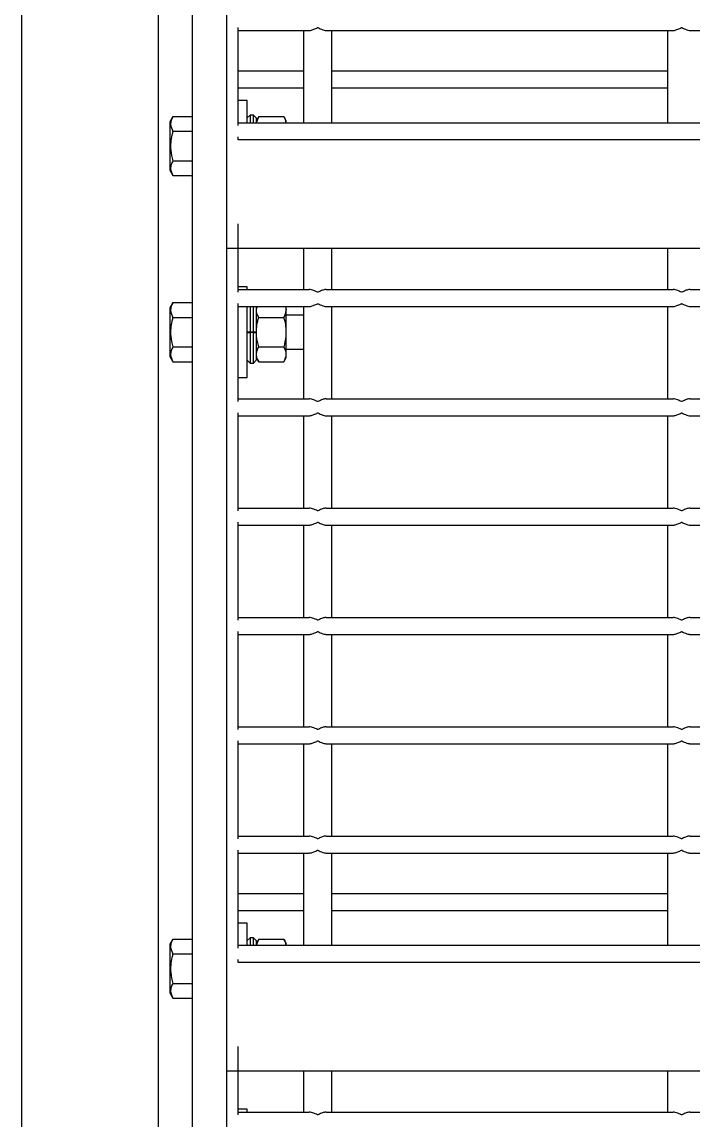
# Model space of a CAD drawing. Header units: millimetres. Extents: x 1293 to 41893, y 1011 to 26911.
# Drawn here: x 13086.5 to 13211.4, y 11937.6 to 12142.1 of the extents above; entities that cross this region are included whole.
import ezdxf

# ---------------------------------------------------------------- set-up
doc = ezdxf.new("R2010")
doc.units = ezdxf.units.MM
doc.header["$LTSCALE"] = 50

msp = doc.modelspace()

# ---------------------------------------------------------------- linework, layer by layer
at = {"color": 7, "linetype": 'Continuous', "lineweight": 25}
for p, q in [((13118.2601497, 11156.0549012), (13118.2601497, 13206.5065398)), ((13124.6101497, 11156.0549012), (13124.6101497, 13206.5065398)), ((13086.5101497, 11155.9260983), (13086.5101497, 13202.969236)), ((13111.9101497, 11155.9260983), (13111.9101497, 13202.969236)), ((13126.7301497, 12122.7773747), (13126.7301497, 12141.020708)), ((13126.7301497, 12140.4915414), (13139.9593163, 12140.4915414)), ((13138.900983, 12140.4915414), (13138.900983, 12123.3065414)), ((13143.1343163, 12140.4915414), (13207.6926497, 12140.4915414)), ((13144.1926497, 12123.3065414), (13144.1926497, 12140.4915414)), ((13206.6343163, 12140.4915414), (13206.6343163, 12123.3065414)), ((13210.8676497, 12140.4915414), (13275.425983, 12140.4915414)), ((13126.7301497, 12132.9776527), (13138.900983, 12132.9776527)), ((13144.1926497, 12132.9776527), (13206.6343163, 12132.9776527)), ((13126.7301497, 12129.8026527), (13138.900983, 12129.8026527)), ((13144.1926497, 12129.8026527), (13206.6343163, 12129.8026527)), ((13128.4201497, 12127.4398747), (13126.7301497, 12127.4398747)), ((13128.4201497, 12123.3065414), (13128.4201497, 12127.4398747)), ((13114.5938513, 12124.4724694), (13114.0268163, 12123.490336)), ((13114.5938513, 12124.4724694), (13118.2601497, 12124.4724694)), ((13128.9493163, 12124.7265414), (13128.4201497, 12124.1973747)), ((13129.5843163, 12124.7265414), (13128.9493163, 12124.7265414)), ((13128.9493163, 12124.7265414), (13128.9493163, 12123.3065414)), ((13130.113483, 12124.1973747), (13129.5843163, 12124.7265414)), ((13129.5843163, 12123.3065414), (13129.5843163, 12124.7265414)), ((13130.5660802, 12124.4765414), (13130.113483, 12123.69262)), ((13130.1780255, 12123.3065414), (13130.5660802, 12124.4765414)), ((13130.5660802, 12124.4765414), (13135.2171358, 12124.4765414)), ((13135.669733, 12123.69262), (13135.2171358, 12124.4765414)), ((13114.0268163, 12123.490336), (13114.0268163, 12114.4560801)), ((13126.7301497, 12123.3065414), (13630.4968163, 12123.3065414)), ((13130.113483, 12124.1973747), (13130.113483, 12123.3065414)), ((13135.669733, 12123.3065414), (13135.669733, 12123.69262)), ((13114.5938513, 12121.7228387), (13118.2601497, 12121.7228387)), ((13126.7301497, 12120.1315414), (13126.7301497, 12120.660708)), ((13630.4968163, 12120.1315414), (13126.7301497, 12120.1315414)), ((13114.5938513, 12116.2235774), (13118.2601497, 12116.2235774)), ((13114.0268163, 12114.4560801), (13114.5938513, 12113.4739467)), ((13114.5938513, 12113.4739467), (13118.2601497, 12113.4739467)), ((13126.7301497, 12091.7284861), (13126.7301497, 12104.4745414)), ((13124.6101497, 12099.9198747), (13632.6168163, 12099.9198747)), ((13138.900983, 12099.9198747), (13138.900983, 12092.2576527)), ((13144.1926497, 12092.2576527), (13144.1926497, 12099.9198747)), ((13206.6343163, 12099.9198747), (13206.6343163, 12092.2576527)), ((13128.4201497, 12092.7643194), (13126.7301497, 12092.7643194)), ((13126.7301497, 12092.2576527), (13139.9593163, 12092.2576527)), ((13128.4201497, 12092.2576527), (13128.4201497, 12092.7643194)), ((13143.1343163, 12092.2576527), (13207.6926497, 12092.2576527)), ((13210.8676497, 12092.2576527), (13275.425983, 12092.2576527)), ((13114.5938513, 12089.7969141), (13114.0268163, 12088.8147807)), ((13114.5938513, 12089.7969141), (13118.2601497, 12089.7969141)), ((13126.7301497, 12071.3684861), (13126.7301497, 12089.6118194)), ((13114.0268163, 12088.8147807), (13114.0268163, 12079.7805248)), ((13126.7301497, 12089.0826527), (13139.9593163, 12089.0826527)), ((13128.4201497, 12075.8309861), (13128.4201497, 12089.0826527)), ((13128.9493163, 12089.0826527), (13128.9493163, 12084.2976527)), ((13129.5843163, 12084.2976527), (13129.5843163, 12089.0826527)), ((13130.1513503, 12089.0826527), (13130.113483, 12089.0170647)), ((13130.113483, 12089.0826527), (13130.113483, 12084.2976527)), ((13135.669733, 12089.0170647), (13135.6318657, 12089.0826527)), ((13135.669733, 12079.5782408), (13135.669733, 12089.0170647)), ((13138.900983, 12087.4726527), (13135.669733, 12087.4726527)), ((13138.900983, 12089.0826527), (13138.900983, 12071.8976527)), ((13143.1343163, 12089.0826527), (13207.6926497, 12089.0826527)), ((13144.1926497, 12071.8976527), (13144.1926497, 12089.0826527)), ((13206.6343163, 12089.0826527), (13206.6343163, 12071.8976527)), ((13210.8676497, 12089.0826527), (13275.425983, 12089.0826527)), ((13114.5938513, 12087.0472834), (13118.2601497, 12087.0472834)), ((13130.562557, 12087.0432204), (13135.220659, 12087.0432204)), ((13130.113483, 12084.2976527), (13128.4201497, 12084.2976527)), ((13128.9493163, 12084.2715635), (13128.4201497, 12084.2673968)), ((13128.4201497, 12084.2565176), (13128.9493163, 12084.2523509)), ((13128.9493163, 12084.2715635), (13129.5843163, 12084.2715635)), ((13128.9493163, 12084.2523509), (13128.9493163, 12078.5443194)), ((13129.5843163, 12084.2523509), (13128.9493163, 12084.2523509)), ((13130.113483, 12084.2673968), (13129.5843163, 12084.2715635)), ((13129.5843163, 12084.2523509), (13130.113483, 12084.2565176)), ((13129.5843163, 12078.5443194), (13129.5843163, 12084.2523509)), ((13130.113483, 12084.260492), (13130.113483, 12079.0734861)), ((13114.5938513, 12081.5480221), (13118.2601497, 12081.5480221)), ((13130.562557, 12081.5520851), (13135.220659, 12081.5520851)), ((13114.0268163, 12079.7805248), (13114.5938513, 12078.7983914)), ((13130.113483, 12079.5782408), (13130.5660802, 12078.7943194)), ((13135.2171358, 12078.7943194), (13135.669733, 12079.5782408)), ((13135.669733, 12081.1226527), (13138.900983, 12081.1226527)), ((13114.5938513, 12078.7983914), (13118.2601497, 12078.7983914)), ((13128.4201497, 12079.0734861), (13128.9493163, 12078.5443194)), ((13128.9493163, 12078.5443194), (13129.5843163, 12078.5443194)), ((13129.5843163, 12078.5443194), (13130.113483, 12079.0734861)), ((13130.5660802, 12078.7943194), (13135.2171358, 12078.7943194)), ((13126.7301497, 12075.8309861), (13128.4201497, 12075.8309861)), ((13126.7301497, 12071.8976527), (13139.9593163, 12071.8976527)), ((13143.1343163, 12071.8976527), (13207.6926497, 12071.8976527)), ((13210.8676497, 12071.8976527), (13275.425983, 12071.8976527)), ((13126.7301497, 12051.0084861), (13126.7301497, 12069.2518194)), ((13126.7301497, 12068.7226527), (13139.9593163, 12068.7226527)), ((13138.900983, 12068.7226527), (13138.900983, 12051.5376527)), ((13143.1343163, 12068.7226527), (13207.6926497, 12068.7226527)), ((13144.1926497, 12051.5376527), (13144.1926497, 12068.7226527)), ((13206.6343163, 12068.7226527), (13206.6343163, 12051.5376527)), ((13210.8676497, 12068.7226527), (13275.425983, 12068.7226527)), ((13126.7301497, 12051.5376527), (13139.9593163, 12051.5376527)), ((13143.1343163, 12051.5376527), (13207.6926497, 12051.5376527)), ((13210.8676497, 12051.5376527), (13275.425983, 12051.5376527)), ((13126.7301497, 12030.6484861), (13126.7301497, 12048.8918194)), ((13126.7301497, 12048.3626527), (13139.9593163, 12048.3626527)), ((13138.900983, 12048.3626527), (13138.900983, 12031.1776527)), ((13143.1343163, 12048.3626527), (13207.6926497, 12048.3626527)), ((13144.1926497, 12031.1776527), (13144.1926497, 12048.3626527)), ((13206.6343163, 12048.3626527), (13206.6343163, 12031.1776527)), ((13210.8676497, 12048.3626527), (13275.425983, 12048.3626527)), ((13126.7301497, 12031.1776527), (13139.9593163, 12031.1776527)), ((13143.1343163, 12031.1776527), (13207.6926497, 12031.1776527)), ((13210.8676497, 12031.1776527), (13275.425983, 12031.1776527)), ((13126.7301497, 12010.2884861), (13126.7301497, 12028.5318194)), ((13126.7301497, 12028.0026527), (13139.9593163, 12028.0026527)), ((13138.900983, 12028.0026527), (13138.900983, 12010.8176527)), ((13143.1343163, 12028.0026527), (13207.6926497, 12028.0026527)), ((13144.1926497, 12010.8176527), (13144.1926497, 12028.0026527)), ((13206.6343163, 12028.0026527), (13206.6343163, 12010.8176527)), ((13210.8676497, 12028.0026527), (13275.425983, 12028.0026527)), ((13126.7301497, 12010.8176527), (13139.9593163, 12010.8176527)), ((13143.1343163, 12010.8176527), (13207.6926497, 12010.8176527)), ((13210.8676497, 12010.8176527), (13275.425983, 12010.8176527)), ((13126.7301497, 11989.9284861), (13126.7301497, 12008.1718194)), ((13126.7301497, 12007.6426527), (13139.9593163, 12007.6426527)), ((13138.900983, 12007.6426527), (13138.900983, 11990.4576527)), ((13143.1343163, 12007.6426527), (13207.6926497, 12007.6426527)), ((13144.1926497, 11990.4576527), (13144.1926497, 12007.6426527)), ((13206.6343163, 12007.6426527), (13206.6343163, 11990.4576527)), ((13210.8676497, 12007.6426527), (13275.425983, 12007.6426527)), ((13126.7301497, 11990.4576527), (13139.9593163, 11990.4576527)), ((13143.1343163, 11990.4576527), (13207.6926497, 11990.4576527)), ((13210.8676497, 11990.4576527), (13275.425983, 11990.4576527)), ((13126.7301497, 11969.5684861), (13126.7301497, 11987.8118194)), ((13126.7301497, 11987.2826527), (13139.9593163, 11987.2826527)), ((13138.900983, 11987.2826527), (13138.900983, 11970.0976527)), ((13143.1343163, 11987.2826527), (13207.6926497, 11987.2826527)), ((13144.1926497, 11970.0976527), (13144.1926497, 11987.2826527)), ((13206.6343163, 11987.2826527), (13206.6343163, 11970.0976527)), ((13210.8676497, 11987.2826527), (13275.425983, 11987.2826527)), ((13126.7301497, 11979.7687641), (13138.900983, 11979.7687641)), ((13144.1926497, 11979.7687641), (13206.6343163, 11979.7687641)), ((13126.7301497, 11976.5937641), (13138.900983, 11976.5937641)), ((13144.1926497, 11976.5937641), (13206.6343163, 11976.5937641)), ((13128.4201497, 11974.2309861), (13126.7301497, 11974.2309861)), ((13128.4201497, 11970.0976527), (13128.4201497, 11974.2309861)), ((13114.5938513, 11971.2635807), (13114.0268163, 11970.2814474)), ((13114.5938513, 11971.2635807), (13118.2601497, 11971.2635807)), ((13128.9493163, 11971.5176527), (13128.4201497, 11970.9884861)), ((13129.5843163, 11971.5176527), (13128.9493163, 11971.5176527)), ((13128.9493163, 11971.5176527), (13128.9493163, 11970.0976527)), ((13130.113483, 11970.9884861), (13129.5843163, 11971.5176527)), ((13129.5843163, 11970.0976527), (13129.5843163, 11971.5176527)), ((13130.5660802, 11971.2676527), (13130.113483, 11970.4837314)), ((13130.113483, 11970.9884861), (13130.113483, 11970.0976527)), ((13130.1780255, 11970.0976527), (13130.5660802, 11971.2676527)), ((13130.5660802, 11971.2676527), (13135.2171358, 11971.2676527)), ((13135.669733, 11970.4837314), (13135.2171358, 11971.2676527)), ((13114.0268163, 11970.2814474), (13114.0268163, 11961.2471914)), ((13126.7301497, 11970.0976527), (13630.4968163, 11970.0976527)), ((13135.669733, 11970.0976527), (13135.669733, 11970.4837314)), ((13114.5938513, 11968.5139501), (13118.2601497, 11968.5139501)), ((13126.7301497, 11966.9226527), (13126.7301497, 11967.4518194)), ((13630.4968163, 11966.9226527), (13126.7301497, 11966.9226527)), ((13114.5938513, 11963.0146888), (13118.2601497, 11963.0146888)), ((13114.0268163, 11961.2471914), (13114.5938513, 11960.2650581)), ((13114.5938513, 11960.2650581), (13118.2601497, 11960.2650581)), ((13126.7301497, 11938.5195975), (13126.7301497, 11951.2656527)), ((13124.6101497, 11946.7109861), (13632.6168163, 11946.7109861)), ((13138.900983, 11946.7109861), (13138.900983, 11939.0487641)), ((13144.1926497, 11939.0487641), (13144.1926497, 11946.7109861)), ((13206.6343163, 11946.7109861), (13206.6343163, 11939.0487641)), ((13128.4201497, 11939.5554308), (13126.7301497, 11939.5554308)), ((13126.7301497, 11939.0487641), (13139.9593163, 11939.0487641)), ((13128.4201497, 11939.0487641), (13128.4201497, 11939.5554308)), ((13143.1343163, 11939.0487641), (13207.6926497, 11939.0487641)), ((13210.8676497, 11939.0487641), (13275.425983, 11939.0487641))]:
    msp.add_line(p, q, dxfattribs=at)
for points, knots in [([(13139.9593163, 12140.4915414), (13140.0438516, 12140.4981028), (13140.3210863, 12140.5196211), (13140.8561457, 12140.7144285), (13141.3074794, 12140.9136688), (13141.5442604, 12141.0195649), (13141.5468163, 12141.020708)], [0, 0, 0, 0, 0.1723614537, 0.5652622383, 0.9953071929, 1, 1, 1, 1]), ([(13141.5468163, 12141.020708), (13141.5493722, 12141.019565), (13141.8693106, 12140.8764841), (13142.3448262, 12140.6642135), (13142.8674681, 12140.5078689), (13143.0682235, 12140.4955854), (13143.1343163, 12140.4915414)], [0, 0, 0, 0, 0.00469712726, 0.5879730072, 0.8643521995, 1, 1, 1, 1]), ([(13207.6926497, 12140.4915414), (13207.7771849, 12140.4981028), (13208.0544196, 12140.5196211), (13208.5894791, 12140.7144285), (13209.0408128, 12140.9136688), (13209.2775937, 12141.0195649), (13209.2801497, 12141.020708)], [0, 0, 0, 0, 0.1723614537, 0.5652622384, 0.9953071929, 1, 1, 1, 1]), ([(13209.2801497, 12141.020708), (13209.2827055, 12141.019565), (13209.6026439, 12140.8764841), (13210.0781596, 12140.6642135), (13210.6008014, 12140.5078689), (13210.8015568, 12140.4955854), (13210.8676497, 12140.4915414)], [0, 0, 0, 0, 0.0046971273, 0.5879730073, 0.8643521995, 1, 1, 1, 1]), ([(13114.5938513, 12124.4724694), (13114.4719416, 12124.2339635), (13114.2254787, 12123.7517799), (13114.0887073, 12122.8159754), (13114.3982515, 12122.1461185), (13114.5938513, 12121.7228387)], [0, 0, 0, 0, 0.2648633469, 0.5354700776, 1, 1, 1, 1]), ([(13135.2171358, 12124.4765414), (13135.3487502, 12124.2375265), (13135.5601683, 12123.8535859), (13135.5902766, 12123.4564485), (13135.6016416, 12123.3065414)], [0, 0, 0, 0, 0.62253099059, 1, 1, 1, 1]), ([(13114.5938513, 12121.7228387), (13114.5295797, 12121.4868123), (13114.3434158, 12120.8031573), (13114.157634, 12119.6302682), (13114.1558616, 12118.004197), (13114.4318325, 12116.8822546), (13114.5938513, 12116.2235774)], [0, 0, 0, 0, 0.1315464599, 0.3810267709, 0.6366091688, 1, 1, 1, 1]), ([(13114.5938513, 12116.2235774), (13114.4719416, 12115.9850715), (13114.2254787, 12115.502888), (13114.0887073, 12114.5670834), (13114.3982515, 12113.8972266), (13114.5938513, 12113.4739467)], [0, 0, 0, 0, 0.2648633469, 0.5354700776, 1, 1, 1, 1]), ([(13141.5468163, 12091.7284861), (13141.5442604, 12091.7296291), (13141.2243221, 12091.87271), (13140.7488064, 12092.0849806), (13140.2261645, 12092.2413252), (13140.0254092, 12092.2536088), (13139.9593163, 12092.2576527)], [0, 0, 0, 0, 0.0046971273, 0.5879730072, 0.8643521995, 1, 1, 1, 1]), ([(13143.1343163, 12092.2576527), (13143.0497811, 12092.2510913), (13142.7725464, 12092.229573), (13142.2374869, 12092.0347656), (13141.7861532, 12091.8355253), (13141.5493723, 12091.7296292), (13141.5468163, 12091.7284861)], [0, 0, 0, 0, 0.1723614537, 0.5652622383, 0.9953071929, 1, 1, 1, 1]), ([(13209.2801497, 12091.7284861), (13209.2775938, 12091.7296291), (13208.9576554, 12091.87271), (13208.4821398, 12092.0849806), (13207.9594979, 12092.2413252), (13207.7587425, 12092.2536088), (13207.6926497, 12092.2576527)], [0, 0, 0, 0, 0.0046971273, 0.5879730072, 0.8643521995, 1, 1, 1, 1]), ([(13210.8676497, 12092.2576527), (13210.7831144, 12092.2510913), (13210.5058797, 12092.229573), (13209.9708202, 12092.0347656), (13209.5194866, 12091.8355253), (13209.2827056, 12091.7296292), (13209.2801497, 12091.7284861)], [0, 0, 0, 0, 0.1723614537, 0.5652622383, 0.9953071929, 1, 1, 1, 1]), ([(13114.5938513, 12089.7969141), (13114.4719416, 12089.5584082), (13114.2254787, 12089.0762246), (13114.0887073, 12088.1404201), (13114.3982515, 12087.4705633), (13114.5938513, 12087.0472834)], [0, 0, 0, 0, 0.2648633469, 0.5354700776, 1, 1, 1, 1]), ([(13139.9593163, 12089.0826527), (13140.0438516, 12089.0892142), (13140.3210863, 12089.1107325), (13140.8561457, 12089.3055399), (13141.3074794, 12089.5047802), (13141.5442604, 12089.6106763), (13141.5468163, 12089.6118194)], [0, 0, 0, 0, 0.1723614537, 0.5652622383, 0.9953071929, 1, 1, 1, 1]), ([(13141.5468163, 12089.6118194), (13141.5493722, 12089.6106764), (13141.8693106, 12089.4675955), (13142.3448262, 12089.2553249), (13142.8674681, 12089.0989803), (13143.0682235, 12089.0866967), (13143.1343163, 12089.0826527)], [0, 0, 0, 0, 0.0046971273, 0.5879730072, 0.8643521995, 1, 1, 1, 1]), ([(13207.6926497, 12089.0826527), (13207.7771849, 12089.0892142), (13208.0544196, 12089.1107325), (13208.5894791, 12089.3055399), (13209.0408128, 12089.5047802), (13209.2775937, 12089.6106763), (13209.2801497, 12089.6118194)], [0, 0, 0, 0, 0.1723614537, 0.5652622384, 0.9953071929, 1, 1, 1, 1]), ([(13209.2801497, 12089.6118194), (13209.2827055, 12089.6106764), (13209.6026439, 12089.4675955), (13210.0781596, 12089.2553249), (13210.6008014, 12089.0989803), (13210.8015568, 12089.0866967), (13210.8676497, 12089.0826527)], [0, 0, 0, 0, 0.0046971273, 0.5879730073, 0.8643521995, 1, 1, 1, 1]), ([(13130.562557, 12087.0432204), (13130.4434934, 12087.2820704), (13130.2027821, 12087.7649544), (13130.0647162, 12088.4606885), (13130.2486091, 12088.8953856), (13130.3278301, 12089.0826527)], [0, 0, 0, 0, 0.35778423491, 0.72333385493, 1, 1, 1, 1]), ([(13135.5399937, 12089.0826527), (13135.5405677, 12089.0813776), (13135.6518338, 12088.8341898), (13135.7032409, 12088.1373521), (13135.4075268, 12087.4668956), (13135.220659, 12087.0432204)], [0, 0, 0, 0, 0.0019050038, 0.3692833919, 1, 1, 1, 1]), ([(13114.5938513, 12087.0472834), (13114.5295797, 12086.811257), (13114.3434158, 12086.127602), (13114.157634, 12084.9547129), (13114.1558616, 12083.3286418), (13114.4318325, 12082.2066993), (13114.5938513, 12081.5480221)], [0, 0, 0, 0, 0.1315464599, 0.3810267709, 0.6366091688, 1, 1, 1, 1]), ([(13130.562557, 12081.5520851), (13130.4000796, 12082.2142197), (13130.1266063, 12083.3286896), (13130.1276757, 12084.9589644), (13130.3126613, 12086.125931), (13130.5002283, 12086.814431), (13130.562557, 12087.0432204)], [0, 0, 0, 0, 0.365780177, 0.6156618098, 0.8722839524, 1, 1, 1, 1]), ([(13135.220659, 12087.0432204), (13135.2829894, 12086.8144273), (13135.467425, 12086.1374282), (13135.6544279, 12084.9711283), (13135.6594288, 12083.3403101), (13135.383124, 12082.214218), (13135.220659, 12081.5520851)], [0, 0, 0, 0, 0.1277165798, 0.3779136182, 0.6342182989, 1, 1, 1, 1]), ([(13114.5938513, 12081.5480221), (13114.4719416, 12081.3095162), (13114.2254787, 12080.8273327), (13114.0887073, 12079.8915281), (13114.3982515, 12079.2216713), (13114.5938513, 12078.7983914)], [0, 0, 0, 0, 0.2648633469, 0.5354700776, 1, 1, 1, 1]), ([(13130.5660802, 12078.7943194), (13130.4437711, 12079.0334875), (13130.1965057, 12079.5170005), (13130.057968, 12080.4555346), (13130.3671675, 12081.1274733), (13130.562557, 12081.5520851)], [0, 0, 0, 0, 0.2648580026, 0.535448761, 1, 1, 1, 1]), ([(13135.220659, 12081.5520851), (13135.3423698, 12081.3131174), (13135.588433, 12080.8299956), (13135.7244648, 12079.8913776), (13135.4136872, 12079.2193459), (13135.2171358, 12078.7943194)], [0, 0, 0, 0, 0.2645663682, 0.5348749116, 1, 1, 1, 1]), ([(13141.5468163, 12071.3684861), (13141.5442604, 12071.3696291), (13141.2243221, 12071.51271), (13140.7488064, 12071.7249806), (13140.2261645, 12071.8813252), (13140.0254092, 12071.8936088), (13139.9593163, 12071.8976527)], [0, 0, 0, 0, 0.00469712726, 0.58797300717, 0.8643521995, 1, 1, 1, 1]), ([(13143.1343163, 12071.8976527), (13143.0497811, 12071.8910913), (13142.7725464, 12071.869573), (13142.2374869, 12071.6747656), (13141.7861532, 12071.4755253), (13141.5493723, 12071.3696292), (13141.5468163, 12071.3684861)], [0, 0, 0, 0, 0.1723614537, 0.5652622383, 0.9953071929, 1, 1, 1, 1]), ([(13209.2801497, 12071.3684861), (13209.2775938, 12071.3696291), (13208.9576554, 12071.51271), (13208.4821398, 12071.7249806), (13207.9594979, 12071.8813252), (13207.7587425, 12071.8936088), (13207.6926497, 12071.8976527)], [0, 0, 0, 0, 0.0046971273, 0.5879730072, 0.8643521995, 1, 1, 1, 1]), ([(13210.8676497, 12071.8976527), (13210.7831144, 12071.8910913), (13210.5058797, 12071.869573), (13209.9708202, 12071.6747656), (13209.5194866, 12071.4755253), (13209.2827056, 12071.3696292), (13209.2801497, 12071.3684861)], [0, 0, 0, 0, 0.1723614537, 0.5652622383, 0.9953071929, 1, 1, 1, 1]), ([(13139.9593163, 12068.7226527), (13140.0438516, 12068.7292142), (13140.3210863, 12068.7507325), (13140.8561457, 12068.9455399), (13141.3074794, 12069.1447802), (13141.5442604, 12069.2506763), (13141.5468163, 12069.2518194)], [0, 0, 0, 0, 0.1723614537, 0.5652622383, 0.9953071929, 1, 1, 1, 1]), ([(13141.5468163, 12069.2518194), (13141.5493722, 12069.2506764), (13141.8693106, 12069.1075955), (13142.3448262, 12068.8953249), (13142.8674681, 12068.7389803), (13143.0682235, 12068.7266967), (13143.1343163, 12068.7226527)], [0, 0, 0, 0, 0.0046971273, 0.5879730072, 0.8643521995, 1, 1, 1, 1]), ([(13207.6926497, 12068.7226527), (13207.7771849, 12068.7292142), (13208.0544196, 12068.7507325), (13208.5894791, 12068.9455399), (13209.0408128, 12069.1447802), (13209.2775937, 12069.2506763), (13209.2801497, 12069.2518194)], [0, 0, 0, 0, 0.1723614537, 0.5652622384, 0.9953071929, 1, 1, 1, 1]), ([(13209.2801497, 12069.2518194), (13209.2827055, 12069.2506764), (13209.6026439, 12069.1075955), (13210.0781596, 12068.8953249), (13210.6008014, 12068.7389803), (13210.8015568, 12068.7266967), (13210.8676497, 12068.7226527)], [0, 0, 0, 0, 0.0046971273, 0.5879730073, 0.8643521995, 1, 1, 1, 1]), ([(13141.5468163, 12051.0084861), (13141.5442604, 12051.0096291), (13141.2243221, 12051.15271), (13140.7488064, 12051.3649806), (13140.2261645, 12051.5213252), (13140.0254092, 12051.5336088), (13139.9593163, 12051.5376527)], [0, 0, 0, 0, 0.00469712726, 0.58797300717, 0.8643521995, 1, 1, 1, 1]), ([(13143.1343163, 12051.5376527), (13143.0497811, 12051.5310913), (13142.7725464, 12051.509573), (13142.2374869, 12051.3147656), (13141.7861532, 12051.1155253), (13141.5493723, 12051.0096292), (13141.5468163, 12051.0084861)], [0, 0, 0, 0, 0.1723614537, 0.5652622383, 0.9953071929, 1, 1, 1, 1]), ([(13209.2801497, 12051.0084861), (13209.2775938, 12051.0096291), (13208.9576554, 12051.15271), (13208.4821398, 12051.3649806), (13207.9594979, 12051.5213252), (13207.7587425, 12051.5336088), (13207.6926497, 12051.5376527)], [0, 0, 0, 0, 0.0046971273, 0.5879730072, 0.8643521995, 1, 1, 1, 1]), ([(13210.8676497, 12051.5376527), (13210.7831144, 12051.5310913), (13210.5058797, 12051.509573), (13209.9708202, 12051.3147656), (13209.5194866, 12051.1155253), (13209.2827056, 12051.0096292), (13209.2801497, 12051.0084861)], [0, 0, 0, 0, 0.1723614537, 0.5652622383, 0.9953071929, 1, 1, 1, 1]), ([(13139.9593163, 12048.3626527), (13140.0438516, 12048.3692142), (13140.3210863, 12048.3907325), (13140.8561457, 12048.5855399), (13141.3074794, 12048.7847802), (13141.5442604, 12048.8906763), (13141.5468163, 12048.8918194)], [0, 0, 0, 0, 0.1723614537, 0.5652622383, 0.9953071929, 1, 1, 1, 1]), ([(13141.5468163, 12048.8918194), (13141.5493722, 12048.8906764), (13141.8693106, 12048.7475955), (13142.3448262, 12048.5353249), (13142.8674681, 12048.3789803), (13143.0682235, 12048.3666967), (13143.1343163, 12048.3626527)], [0, 0, 0, 0, 0.0046971273, 0.5879730072, 0.8643521995, 1, 1, 1, 1]), ([(13207.6926497, 12048.3626527), (13207.7771849, 12048.3692142), (13208.0544196, 12048.3907325), (13208.5894791, 12048.5855399), (13209.0408128, 12048.7847802), (13209.2775937, 12048.8906763), (13209.2801497, 12048.8918194)], [0, 0, 0, 0, 0.17236145368, 0.56526223836, 0.99530719289, 1, 1, 1, 1]), ([(13209.2801497, 12048.8918194), (13209.2827055, 12048.8906764), (13209.6026439, 12048.7475955), (13210.0781596, 12048.5353249), (13210.6008014, 12048.3789803), (13210.8015568, 12048.3666967), (13210.8676497, 12048.3626527)], [0, 0, 0, 0, 0.00469712726, 0.58797300728, 0.8643521995, 1, 1, 1, 1]), ([(13141.5468163, 12030.6484861), (13141.5442604, 12030.6496291), (13141.2243221, 12030.79271), (13140.7488064, 12031.0049806), (13140.2261645, 12031.1613252), (13140.0254092, 12031.1736088), (13139.9593163, 12031.1776527)], [0, 0, 0, 0, 0.0046971273, 0.5879730072, 0.8643521995, 1, 1, 1, 1]), ([(13143.1343163, 12031.1776527), (13143.0497811, 12031.1710913), (13142.7725464, 12031.149573), (13142.2374869, 12030.9547656), (13141.7861532, 12030.7555253), (13141.5493723, 12030.6496292), (13141.5468163, 12030.6484861)], [0, 0, 0, 0, 0.1723614537, 0.5652622383, 0.9953071929, 1, 1, 1, 1]), ([(13209.2801497, 12030.6484861), (13209.2775938, 12030.6496291), (13208.9576554, 12030.79271), (13208.4821398, 12031.0049806), (13207.9594979, 12031.1613252), (13207.7587425, 12031.1736088), (13207.6926497, 12031.1776527)], [0, 0, 0, 0, 0.0046971273, 0.5879730072, 0.8643521995, 1, 1, 1, 1]), ([(13210.8676497, 12031.1776527), (13210.7831144, 12031.1710913), (13210.5058797, 12031.149573), (13209.9708202, 12030.9547656), (13209.5194866, 12030.7555253), (13209.2827056, 12030.6496292), (13209.2801497, 12030.6484861)], [0, 0, 0, 0, 0.1723614537, 0.5652622383, 0.9953071929, 1, 1, 1, 1]), ([(13139.9593163, 12028.0026527), (13140.0438516, 12028.0092142), (13140.3210863, 12028.0307325), (13140.8561457, 12028.2255399), (13141.3074794, 12028.4247802), (13141.5442604, 12028.5306763), (13141.5468163, 12028.5318194)], [0, 0, 0, 0, 0.1723614537, 0.5652622383, 0.9953071929, 1, 1, 1, 1]), ([(13141.5468163, 12028.5318194), (13141.5493722, 12028.5306764), (13141.8693106, 12028.3875955), (13142.3448262, 12028.1753249), (13142.8674681, 12028.0189803), (13143.0682235, 12028.0066967), (13143.1343163, 12028.0026527)], [0, 0, 0, 0, 0.00469712726, 0.5879730072, 0.8643521995, 1, 1, 1, 1]), ([(13207.6926497, 12028.0026527), (13207.7771849, 12028.0092142), (13208.0544196, 12028.0307325), (13208.5894791, 12028.2255399), (13209.0408128, 12028.4247802), (13209.2775937, 12028.5306763), (13209.2801497, 12028.5318194)], [0, 0, 0, 0, 0.1723614537, 0.5652622384, 0.9953071929, 1, 1, 1, 1]), ([(13209.2801497, 12028.5318194), (13209.2827055, 12028.5306764), (13209.6026439, 12028.3875955), (13210.0781596, 12028.1753249), (13210.6008014, 12028.0189803), (13210.8015568, 12028.0066967), (13210.8676497, 12028.0026527)], [0, 0, 0, 0, 0.0046971273, 0.5879730073, 0.8643521995, 1, 1, 1, 1]), ([(13141.5468163, 12010.2884861), (13141.5442604, 12010.2896291), (13141.2243221, 12010.43271), (13140.7488064, 12010.6449806), (13140.2261645, 12010.8013252), (13140.0254092, 12010.8136088), (13139.9593163, 12010.8176527)], [0, 0, 0, 0, 0.0046971273, 0.5879730072, 0.8643521995, 1, 1, 1, 1]), ([(13143.1343163, 12010.8176527), (13143.0497811, 12010.8110913), (13142.7725464, 12010.789573), (13142.2374869, 12010.5947656), (13141.7861532, 12010.3955253), (13141.5493723, 12010.2896292), (13141.5468163, 12010.2884861)], [0, 0, 0, 0, 0.1723614537, 0.5652622383, 0.9953071929, 1, 1, 1, 1]), ([(13209.2801497, 12010.2884861), (13209.2775938, 12010.2896291), (13208.9576554, 12010.43271), (13208.4821398, 12010.6449806), (13207.9594979, 12010.8013252), (13207.7587425, 12010.8136088), (13207.6926497, 12010.8176527)], [0, 0, 0, 0, 0.0046971273, 0.5879730072, 0.8643521995, 1, 1, 1, 1]), ([(13210.8676497, 12010.8176527), (13210.7831144, 12010.8110913), (13210.5058797, 12010.789573), (13209.9708202, 12010.5947656), (13209.5194866, 12010.3955253), (13209.2827056, 12010.2896292), (13209.2801497, 12010.2884861)], [0, 0, 0, 0, 0.1723614537, 0.5652622383, 0.9953071929, 1, 1, 1, 1]), ([(13139.9593163, 12007.6426527), (13140.0438516, 12007.6492142), (13140.3210863, 12007.6707325), (13140.8561457, 12007.8655399), (13141.3074794, 12008.0647802), (13141.5442604, 12008.1706763), (13141.5468163, 12008.1718194)], [0, 0, 0, 0, 0.1723614537, 0.5652622383, 0.9953071929, 1, 1, 1, 1]), ([(13141.5468163, 12008.1718194), (13141.5493722, 12008.1706764), (13141.8693106, 12008.0275955), (13142.3448262, 12007.8153249), (13142.8674681, 12007.6589803), (13143.0682235, 12007.6466967), (13143.1343163, 12007.6426527)], [0, 0, 0, 0, 0.00469712726, 0.5879730072, 0.8643521995, 1, 1, 1, 1]), ([(13207.6926497, 12007.6426527), (13207.7771849, 12007.6492142), (13208.0544196, 12007.6707325), (13208.5894791, 12007.8655399), (13209.0408128, 12008.0647802), (13209.2775937, 12008.1706763), (13209.2801497, 12008.1718194)], [0, 0, 0, 0, 0.1723614537, 0.5652622384, 0.9953071929, 1, 1, 1, 1]), ([(13209.2801497, 12008.1718194), (13209.2827055, 12008.1706764), (13209.6026439, 12008.0275955), (13210.0781596, 12007.8153249), (13210.6008014, 12007.6589803), (13210.8015568, 12007.6466967), (13210.8676497, 12007.6426527)], [0, 0, 0, 0, 0.0046971273, 0.5879730073, 0.8643521995, 1, 1, 1, 1]), ([(13141.5468163, 11989.9284861), (13141.5442604, 11989.9296291), (13141.2243221, 11990.07271), (13140.7488064, 11990.2849806), (13140.2261645, 11990.4413252), (13140.0254092, 11990.4536088), (13139.9593163, 11990.4576527)], [0, 0, 0, 0, 0.0046971273, 0.5879730072, 0.8643521995, 1, 1, 1, 1]), ([(13143.1343163, 11990.4576527), (13143.0497811, 11990.4510913), (13142.7725464, 11990.429573), (13142.2374869, 11990.2347656), (13141.7861532, 11990.0355253), (13141.5493723, 11989.9296292), (13141.5468163, 11989.9284861)], [0, 0, 0, 0, 0.1723614537, 0.5652622383, 0.9953071929, 1, 1, 1, 1]), ([(13209.2801497, 11989.9284861), (13209.2775938, 11989.9296291), (13208.9576554, 11990.07271), (13208.4821398, 11990.2849806), (13207.9594979, 11990.4413252), (13207.7587425, 11990.4536088), (13207.6926497, 11990.4576527)], [0, 0, 0, 0, 0.0046971273, 0.5879730072, 0.8643521995, 1, 1, 1, 1]), ([(13210.8676497, 11990.4576527), (13210.7831144, 11990.4510913), (13210.5058797, 11990.429573), (13209.9708202, 11990.2347656), (13209.5194866, 11990.0355253), (13209.2827056, 11989.9296292), (13209.2801497, 11989.9284861)], [0, 0, 0, 0, 0.1723614537, 0.5652622383, 0.9953071929, 1, 1, 1, 1]), ([(13139.9593163, 11987.2826527), (13140.0438516, 11987.2892142), (13140.3210863, 11987.3107325), (13140.8561457, 11987.5055399), (13141.3074794, 11987.7047802), (13141.5442604, 11987.8106763), (13141.5468163, 11987.8118194)], [0, 0, 0, 0, 0.1723614537, 0.5652622383, 0.9953071929, 1, 1, 1, 1]), ([(13141.5468163, 11987.8118194), (13141.5493722, 11987.8106764), (13141.8693106, 11987.6675955), (13142.3448262, 11987.4553249), (13142.8674681, 11987.2989803), (13143.0682235, 11987.2866967), (13143.1343163, 11987.2826527)], [0, 0, 0, 0, 0.00469712726, 0.5879730072, 0.8643521995, 1, 1, 1, 1]), ([(13207.6926497, 11987.2826527), (13207.7771849, 11987.2892142), (13208.0544196, 11987.3107325), (13208.5894791, 11987.5055399), (13209.0408128, 11987.7047802), (13209.2775937, 11987.8106763), (13209.2801497, 11987.8118194)], [0, 0, 0, 0, 0.1723614537, 0.5652622384, 0.9953071929, 1, 1, 1, 1]), ([(13209.2801497, 11987.8118194), (13209.2827055, 11987.8106764), (13209.6026439, 11987.6675955), (13210.0781596, 11987.4553249), (13210.6008014, 11987.2989803), (13210.8015568, 11987.2866967), (13210.8676497, 11987.2826527)], [0, 0, 0, 0, 0.0046971273, 0.5879730073, 0.8643521995, 1, 1, 1, 1]), ([(13114.5938513, 11971.2635807), (13114.4719416, 11971.0250749), (13114.2254787, 11970.5428913), (13114.0887073, 11969.6070867), (13114.3982515, 11968.9372299), (13114.5938513, 11968.5139501)], [0, 0, 0, 0, 0.2648633469, 0.5354700776, 1, 1, 1, 1]), ([(13135.2171358, 11971.2676527), (13135.3487502, 11971.0286379), (13135.5601683, 11970.6446973), (13135.5902766, 11970.2475598), (13135.6016416, 11970.0976527)], [0, 0, 0, 0, 0.6225309906, 1, 1, 1, 1]), ([(13114.5938513, 11968.5139501), (13114.5295797, 11968.2779236), (13114.3434158, 11967.5942687), (13114.157634, 11966.4213796), (13114.1558616, 11964.7953084), (13114.4318325, 11963.673366), (13114.5938513, 11963.0146888)], [0, 0, 0, 0, 0.1315464599, 0.3810267709, 0.6366091688, 1, 1, 1, 1]), ([(13114.5938513, 11963.0146888), (13114.4719416, 11962.7761829), (13114.2254787, 11962.2939993), (13114.0887073, 11961.3581948), (13114.3982515, 11960.688338), (13114.5938513, 11960.2650581)], [0, 0, 0, 0, 0.2648633469, 0.5354700776, 1, 1, 1, 1]), ([(13141.5468163, 11938.5195975), (13141.5442604, 11938.5207405), (13141.2243221, 11938.6638214), (13140.7488064, 11938.876092), (13140.2261645, 11939.0324366), (13140.0254092, 11939.0447201), (13139.9593163, 11939.0487641)], [0, 0, 0, 0, 0.0046971273, 0.5879730072, 0.8643521995, 1, 1, 1, 1]), ([(13143.1343163, 11939.0487641), (13143.0497811, 11939.0422027), (13142.7725464, 11939.0206844), (13142.2374869, 11938.825877), (13141.7861532, 11938.6266367), (13141.5493723, 11938.5207406), (13141.5468163, 11938.5195975)], [0, 0, 0, 0, 0.1723614537, 0.5652622383, 0.9953071929, 1, 1, 1, 1]), ([(13209.2801497, 11938.5195975), (13209.2775938, 11938.5207405), (13208.9576554, 11938.6638214), (13208.4821398, 11938.876092), (13207.9594979, 11939.0324366), (13207.7587425, 11939.0447201), (13207.6926497, 11939.0487641)], [0, 0, 0, 0, 0.0046971273, 0.5879730072, 0.8643521995, 1, 1, 1, 1]), ([(13210.8676497, 11939.0487641), (13210.7831144, 11939.0422027), (13210.5058797, 11939.0206844), (13209.9708202, 11938.825877), (13209.5194866, 11938.6266367), (13209.2827056, 11938.5207406), (13209.2801497, 11938.5195975)], [0, 0, 0, 0, 0.1723614537, 0.5652622383, 0.9953071929, 1, 1, 1, 1])]:
    msp.add_open_spline(points, degree=3, knots=knots, dxfattribs=at)

doc.saveas('drawing.dxf')
